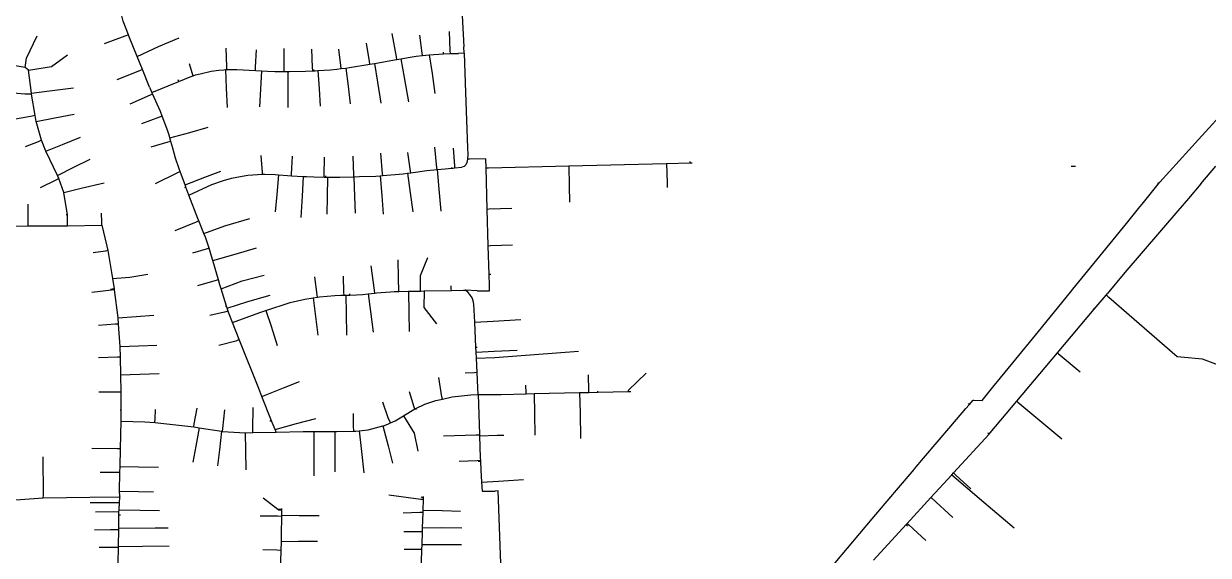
# Model space of a CAD drawing. Header units: inches. Extents: x 1024943 to 1043005, y 1856303 to 1868730.
# Drawn here: x 1035891 to 1039302, y 1865048 to 1866579 of the extents above; entities that cross this region are included whole.
import ezdxf

# ---------------------------------------------------------------- set-up
doc = ezdxf.new("R2010")
doc.units = ezdxf.units.IN
doc.header["$MEASUREMENT"] = 0
doc.layers.add('Water_Network', color=130, linetype='Continuous')

msp = doc.modelspace()

# ---------------------------------------------------------------- linework, layer by layer
at = {"layer": 'Water_Network', "elevation": 0}
for points in [[(1036253.2, 1866397), (1036232.8, 1866447.4), (1036217.8, 1866484.4), (1036194.6, 1866541.6), (1036192.5, 1866547.2), (1036177.7, 1866586.4), (1036173.5, 1866602.3), (1036173, 1866603.9), (1036168.7, 1866628.5), (1036165.1, 1866648.4), (1036164.3, 1866654.8), (1036162.3, 1866669.7), (1036160.1, 1866695.4), (1036165.7, 1866742.5), (1036167.3, 1866769.4), (1036169.4, 1866796.8)], [(1037142, 1866818.5), (1037148.8, 1866693.4), (1037158.6, 1866512.7)], [(1037119.4, 1866501), (1037116.7, 1866556.4)], [(1035899.6, 1866480.2), (1035929.7, 1866544.4)], [(1036182.7, 1866543.6), (1036122.7, 1866521)], [(1036192.5, 1866547.2), (1036182.7, 1866543.6)], [(1036279.4, 1866513.4), (1036338.9, 1866538.3)], [(1036886.5, 1866470.2), (1036877.9, 1866523.5)], [(1036964.1, 1866484.2), (1036952.3, 1866551.2)], [(1037038.2, 1866494), (1037031.9, 1866546)], [(1035971.3, 1866456), (1036017.1, 1866489.8)], [(1036217.8, 1866484.4), (1036279.4, 1866513.4)], [(1036475.9, 1866456.4), (1036473.9, 1866508.9)], [(1036558.6, 1866454.6), (1036561.3, 1866504.5)], [(1036640.9, 1866451.7), (1036640.9, 1866507.9)], [(1036722.9, 1866453.1), (1036720.5, 1866506.2)], [(1036726.8, 1866443.5), (1036730.4, 1866443.7), (1036738.3, 1866444.2), (1036756, 1866445.3), (1036774.6, 1866446.8), (1036792.8, 1866448.6), (1036805.1, 1866450.1), (1036818.9, 1866451.7), (1036829.6, 1866453), (1036887.8, 1866462.4), (1036901.1, 1866464.5), (1036906.7, 1866465.4), (1036958.3, 1866475.1), (1036965.5, 1866476.4), (1036977.1, 1866478.4), (1037003.6, 1866483.1), (1037021.5, 1866485.4), (1037039, 1866487.5), (1037058.1, 1866489.5), (1037100, 1866492.7)], [(1036804, 1866459.1), (1036798.4, 1866506.2)], [(1037039, 1866487.5), (1037038.2, 1866494)], [(1037058.1, 1866489.5), (1037067.2, 1866435.6)], [(1037099.9, 1866495.1), (1037099.9, 1866497.4)], [(1037100, 1866492.7), (1037099.9, 1866495.1)], [(1037100, 1866492.7), (1037119.8, 1866493.2), (1037142.7, 1866493.7)], [(1037119.8, 1866493.2), (1037119.4, 1866501)], [(1037159.5, 1866494.4), (1037142.7, 1866493.7)], [(1037159.5, 1866494.4), (1037158.6, 1866512.7)], [(1037159.5, 1866494.4), (1037163.4, 1866381.2), (1037168.9, 1866222.1), (1037169.6, 1866203.1), (1037169.1, 1866190.4), (1037168.8, 1866189)], [(1036016.9, 1866028.9), (1036006.8, 1866093.7), (1035992.6, 1866133.2), (1035988.1, 1866142.5), (1035955.2, 1866212.4), (1035942.6, 1866243.5), (1035927.2, 1866298), (1035924.1, 1866314.8), (1035913.7, 1866376.5), (1035913.4, 1866379.1), (1035905.3, 1866445.7), (1035895.4, 1866453.5), (1035843.4, 1866461.4)], [(1035895.4, 1866453.5), (1035899.6, 1866480.2)], [(1035905.3, 1866445.7), (1035971.3, 1866456)], [(1036376.7, 1866438.2), (1036368.3, 1866463.9)], [(1036476.3, 1866447.2), (1036475.9, 1866456.4)], [(1036558.1, 1866444.4), (1036558.6, 1866454.6)], [(1036640.9, 1866441.6), (1036640.9, 1866451.7)], [(1036723.3, 1866443.4), (1036722.9, 1866453.1)], [(1036805.1, 1866450.1), (1036804, 1866459.1)], [(1036818.9, 1866451.7), (1036825.2, 1866399)], [(1036887.8, 1866462.4), (1036886.5, 1866470.2)], [(1036901.1, 1866464.5), (1036909.7, 1866411.1)], [(1036965.5, 1866476.4), (1036964.1, 1866484.2)], [(1036977.1, 1866478.4), (1036986.6, 1866424.6)], [(1036224.9, 1866444), (1036159.8, 1866417.8)], [(1036232.8, 1866447.4), (1036224.9, 1866444)], [(1036336.6, 1866415.1), (1036335.5, 1866417.5)], [(1036337.6, 1866412.7), (1036370, 1866426.4), (1036379.5, 1866429.5), (1036386.2, 1866431.7), (1036399, 1866435.2), (1036430.9, 1866442.6), (1036452.6, 1866445.6), (1036467.8, 1866446.8), (1036472.3, 1866447), (1036476.3, 1866447.2), (1036484.9, 1866447.5), (1036504.8, 1866447.2), (1036558.1, 1866444.4), (1036575.6, 1866443.4), (1036593, 1866442.5), (1036614, 1866441.7), (1036637.2, 1866441.6), (1036640.9, 1866441.6), (1036651.3, 1866441.6), (1036656, 1866441.6), (1036702.7, 1866442.5), (1036723.3, 1866443.4), (1036726.8, 1866443.5)], [(1036379.5, 1866429.5), (1036376.7, 1866438.2)], [(1036472.3, 1866447), (1036474.4, 1866393.6)], [(1036575.6, 1866443.4), (1036572.7, 1866390.8)], [(1036651.3, 1866441.6), (1036651.3, 1866388.9)], [(1036726.7, 1866445.6), (1036726.7, 1866447.6)], [(1036726.8, 1866443.5), (1036726.7, 1866445.6)], [(1036738.3, 1866444.2), (1036741.6, 1866391.8)], [(1036986.6, 1866424.6), (1036999.1, 1866353.9)], [(1037067.2, 1866435.6), (1037075.2, 1866378.2)], [(1035913.4, 1866379.1), (1035965.1, 1866385.8)], [(1035965.1, 1866385.8), (1036034.4, 1866394.7)], [(1036253.2, 1866397), (1036260.5, 1866381.4)], [(1036260.5, 1866381.4), (1036333, 1866410.8)], [(1036333, 1866410.8), (1036337.6, 1866412.7)], [(1036337.6, 1866412.7), (1036336.6, 1866415.1)], [(1036474.4, 1866393.6), (1036476.6, 1866338.4)], [(1036572.7, 1866390.8), (1036570, 1866340.1)], [(1036651.3, 1866388.9), (1036651.3, 1866338.4)], [(1036741.6, 1866391.8), (1036744.7, 1866341.8)], [(1036825.2, 1866399), (1036831.2, 1866348.8)], [(1036909.7, 1866411.1), (1036919.5, 1866350.5)], [(1035894.4, 1866376.8), (1035840.1, 1866380.9)], [(1035913.7, 1866376.5), (1035894.4, 1866376.8)], [(1036255, 1866373.8), (1036197.1, 1866348)], [(1036262.4, 1866377.1), (1036255, 1866373.8)], [(1036358.2, 1866108.5), (1036355.8, 1866115.6), (1036354.3, 1866119.9), (1036341.2, 1866153.8), (1036338.4, 1866161.4), (1036328.6, 1866192.1), (1036320.7, 1866221.1), (1036315.1, 1866240.3), (1036312, 1866250.7), (1036310.7, 1866255.2), (1036305.8, 1866270), (1036305, 1866272.6), (1036289.8, 1866313.2), (1036284.9, 1866326.4), (1036262.4, 1866377.1), (1036260.5, 1866381.4)], [(1035924.1, 1866314.8), (1035910.7, 1866312.3)], [(1035980.7, 1866308.1), (1036036.1, 1866318.6)], [(1039162.3, 1866122.8), (1039272.9, 1866246.2), (1039313.4, 1866290.1), (1039331.2, 1866309), (1039337.1, 1866315)], [(1035910.7, 1866312.3), (1035857.1, 1866302.1)], [(1035927.2, 1866298), (1035980.7, 1866308.1)], [(1036282.1, 1866310.3), (1036229.9, 1866290.9)], [(1036289.8, 1866313.2), (1036282.1, 1866310.3)], [(1036369.7, 1866266.4), (1036422.3, 1866281.1)], [(1036002.8, 1866231.6), (1036055.2, 1866252.8)], [(1036312, 1866250.7), (1036369.7, 1866266.4)], [(1035932.7, 1866239.5), (1035895.1, 1866224.3)], [(1035942.6, 1866243.5), (1035932.7, 1866239.5)], [(1035955.2, 1866212.4), (1036002.8, 1866231.6)], [(1036306.3, 1866237.7), (1036257.6, 1866223.4)], [(1036315.1, 1866240.3), (1036306.3, 1866237.7)], [(1037080.8, 1866164.1), (1037075.2, 1866224.2)], [(1037132.4, 1866169.8), (1037128.8, 1866220.7)], [(1036035.7, 1866165.8), (1036082.9, 1866188.8)], [(1036578.4, 1866150.9), (1036575.2, 1866200)], [(1036662.4, 1866146), (1036665.1, 1866198.2)], [(1036755.9, 1866142.5), (1036756.8, 1866194.8)], [(1036841.2, 1866143.3), (1036839.9, 1866198.2)], [(1036924.4, 1866146.9), (1036919.5, 1866206.9)], [(1037004.8, 1866154.4), (1036997.3, 1866208.6)], [(1037168.8, 1866189), (1037167.3, 1866179.9), (1037164, 1866172.8), (1037158.8, 1866167.9), (1037152.8, 1866165.8)], [(1037174.7, 1866189.1), (1037168.8, 1866189)], [(1037222.2, 1866164.5), (1037221.3, 1866190.4), (1037174.7, 1866189.1)], [(1037222.2, 1866164.5), (1037222.3, 1866164.5), (1037229, 1866164.7), (1037460.2, 1866170.3), (1037742.2, 1866177.2), (1037810.2, 1866178.9)], [(1037810.2, 1866180.8), (1037810.1, 1866182.7)], [(1037810.2, 1866178.9), (1037810.2, 1866180.8)], [(1037810.2, 1866178.9), (1037815.9, 1866179)], [(1035988.1, 1866142.5), (1036035.7, 1866165.8)], [(1036334.3, 1866150.2), (1036269.7, 1866117.9)], [(1036341.2, 1866153.8), (1036334.3, 1866150.2)], [(1036412.8, 1866137.1), (1036458.3, 1866154.2)], [(1036432.5, 1866116.5), (1036466.4, 1866127.7), (1036489.3, 1866134.1), (1036519.8, 1866139.8), (1036536, 1866142.8), (1036578.8, 1866145.6), (1036585.2, 1866146.1), (1036614.7, 1866145.1), (1036624.9, 1866144.2), (1036650.2, 1866141.9), (1036662.1, 1866141.2), (1036695.7, 1866139.4), (1036705.8, 1866138.9), (1036726.3, 1866138.3), (1036755.8, 1866137.7), (1036761, 1866137.7)], [(1036578.8, 1866145.6), (1036578.4, 1866150.9)], [(1036624.9, 1866144.2), (1036619.6, 1866087.4)], [(1036662.1, 1866141.2), (1036662.4, 1866146)], [(1036761, 1866137.7), (1036765.7, 1866137.6), (1036767.7, 1866137.5), (1036801, 1866137.7), (1036842, 1866138.6), (1036858.3, 1866139), (1036905.1, 1866140.7), (1036917.3, 1866141.7), (1036924.7, 1866142.4), (1036983.5, 1866147.2), (1036995.8, 1866148.9), (1037005.4, 1866150.2), (1037052, 1866156.6), (1037081.2, 1866159.4), (1037104.6, 1866161.6), (1037123.7, 1866163.6)], [(1036924.7, 1866142.4), (1036924.4, 1866146.9)], [(1036995.8, 1866148.9), (1037003.6, 1866092.1)], [(1037005.4, 1866150.2), (1037004.8, 1866154.4)], [(1037081.2, 1866159.4), (1037080.8, 1866164.1)], [(1037081.2, 1866159.4), (1037086.6, 1866102.4)], [(1037123.7, 1866163.6), (1037123.6, 1866164.5), (1037123.6, 1866165.3)], [(1037123.7, 1866163.6), (1037126.4, 1866163.2), (1037132.6, 1866163.9), (1037152.8, 1866165.8)], [(1037132.6, 1866163.9), (1037132.4, 1866169.8)], [(1037231.1, 1865857.5), (1037228.7, 1865940.1), (1037225.7, 1866045.6), (1037222.2, 1866164.5)], [(1037460.2, 1866170.3), (1037461.6, 1866112.5)], [(1037742.2, 1866177.2), (1037743.6, 1866120.9)], [(1038907, 1866169), (1038910.4, 1866169.1)], [(1038910.4, 1866169.1), (1038918.8, 1866169.3)], [(1039279.8, 1866118.3), (1039323, 1866169.4)], [(1035983.9, 1866128.9), (1035938.4, 1866106.6)], [(1035992.6, 1866133.2), (1035983.9, 1866128.9)], [(1036056.7, 1866105.6), (1036122.7, 1866121.3)], [(1036355.8, 1866115.6), (1036412.8, 1866137.1)], [(1036366.2, 1866085.4), (1036432.5, 1866116.5)], [(1036695.7, 1866139.4), (1036692.6, 1866082.7)], [(1036755.8, 1866137.7), (1036755.9, 1866142.5)], [(1036761, 1866137.7), (1036761.1, 1866139.6)], [(1036761.1, 1866139.6), (1036761.1, 1866141.5)], [(1036765.7, 1866137.6), (1036764.7, 1866081)], [(1036842, 1866138.6), (1036841.2, 1866143.3)], [(1036842, 1866138.6), (1036844, 1866082)], [(1036917.3, 1866141.7), (1036922, 1866084.8)], [(1037461.6, 1866112.5), (1037462.8, 1866065)], [(1037743.6, 1866120.9), (1037743.9, 1866107.3)], [(1039104.9, 1866052.3), (1039110.9, 1866059.7), (1039157.5, 1866116.9)], [(1039157.5, 1866116.9), (1039162.3, 1866122.8)], [(1039157.5, 1866116.9), (1039157.5, 1866120.6)], [(1039279.8, 1866118.3), (1039244.2, 1866076.3), (1039213.8, 1866040.6)], [(1036006.8, 1866093.7), (1036056.7, 1866105.6)], [(1036356.1, 1866107.8), (1036354, 1866107)], [(1036358.2, 1866108.5), (1036356.1, 1866107.8)], [(1036366.2, 1866085.4), (1036358.2, 1866108.5)], [(1036392.5, 1866018.2), (1036366.2, 1866085.4)], [(1036619.6, 1866087.4), (1036615, 1866037.3)], [(1036692.6, 1866082.7), (1036689.4, 1866021.7)], [(1036764.7, 1866081), (1036763.8, 1866030.4)], [(1036844, 1866082), (1036845.1, 1866034)], [(1036922, 1866084.8), (1036926.4, 1866030.4)], [(1037003.6, 1866092.1), (1037011.2, 1866037.3)], [(1037086.6, 1866102.4), (1037092.5, 1866039)], [(1035904.1, 1866008.9), (1035904.3, 1866059.5)], [(1037225.7, 1866045.6), (1037231.7, 1866045.8)], [(1037231.7, 1866045.8), (1037296.7, 1866047.7)], [(1038904.6, 1865806.3), (1038911.9, 1865815.2), (1038989.1, 1865910.1), (1039065.6, 1866004), (1039104.9, 1866052.3)], [(1035904.3, 1865997), (1035904.1, 1866008.9)], [(1036015.2, 1866028.7), (1036013.6, 1866028.5)], [(1036016.9, 1866028.9), (1036015.2, 1866028.7)], [(1036017.5, 1866024.2), (1036016.9, 1866028.9)], [(1036017.7, 1865997.3), (1036017.5, 1866024.2)], [(1036115.9, 1866008.1), (1036115.1, 1866033.6)], [(1036116.1, 1865998.9), (1036115.9, 1866008.1)], [(1036387.4, 1866008), (1036326.8, 1865982.9)], [(1036395.4, 1866011.3), (1036387.4, 1866008)], [(1036475.3, 1865765.7), (1036459.7, 1865815.4), (1036456, 1865827.3), (1036451.9, 1865841.7), (1036435.9, 1865897.6), (1036435.2, 1865899.9), (1036424.7, 1865932.6), (1036414.4, 1865964.5), (1036409.6, 1865975.1), (1036395.4, 1866011.3), (1036392.5, 1866018.2)], [(1036470.6, 1865997.2), (1036542.3, 1866018.3)], [(1039213.8, 1866040.6), (1039061, 1865862.7), (1039010.8, 1865801.7)], [(1035612.1, 1865993.8), (1035732.5, 1865996.7), (1035829.4, 1865996.7), (1035904.3, 1865997), (1036017.7, 1865997.3)], [(1036017.7, 1865997.3), (1036116.1, 1865998.9), (1036131, 1865938.4)], [(1036409.6, 1865975.1), (1036470.6, 1865997.2)], [(1037228.7, 1865940.1), (1037235.4, 1865940.3)], [(1037235.4, 1865940.3), (1037298.4, 1865942.1)], [(1036126.4, 1865924.7), (1036090.8, 1865919.5)], [(1036133.3, 1865925.9), (1036126.4, 1865924.7)], [(1036131, 1865938.4), (1036133.3, 1865925.9), (1036147.1, 1865845.5), (1036151.7, 1865815.9)], [(1036416.2, 1865929.8), (1036377, 1865918.9)], [(1036424.7, 1865932.6), (1036416.2, 1865929.8)], [(1036435.9, 1865897.6), (1036500.4, 1865916)], [(1036500.4, 1865916), (1036561.4, 1865933.5)], [(1037033.8, 1865854.3), (1037054.4, 1865905.8)], [(1036901, 1865812.3), (1036891.8, 1865881.6)], [(1036970.6, 1865847.3), (1036969.7, 1865898.9)], [(1036147.1, 1865845.5), (1036196.3, 1865849.9)], [(1036196.3, 1865849.9), (1036248.3, 1865857.6)], [(1036441.2, 1865838.6), (1036391.8, 1865824.5)], [(1036451.9, 1865841.7), (1036441.2, 1865838.6)], [(1036459.7, 1865815.4), (1036520.6, 1865838.7)], [(1036520.6, 1865838.7), (1036583.9, 1865855.6)], [(1036735.9, 1865799), (1036729.2, 1865850.4)], [(1036813.3, 1865805.4), (1036812.2, 1865852.2)], [(1036971.4, 1865808.3), (1036970.6, 1865847.3)], [(1037033.5, 1865809.4), (1037033.8, 1865854.3)], [(1037196.3, 1865810), (1037232.5, 1865810.3), (1037232, 1865826.3), (1037231.1, 1865857.5)], [(1037231.1, 1865857.5), (1037233.6, 1865857.6)], [(1037233.6, 1865857.6), (1037236, 1865857.7)], [(1036143.9, 1865812.3), (1036087.3, 1865805.5)], [(1036146.3, 1865815), (1036140.9, 1865814.2)], [(1036152, 1865813.3), (1036143.9, 1865812.3)], [(1036151.7, 1865815.9), (1036146.3, 1865815)], [(1036151.7, 1865815.9), (1036152, 1865813.3), (1036161.8, 1865732), (1036163.1, 1865714.5), (1036167.6, 1865649.7), (1036168.6, 1865619.2), (1036170.3, 1865568.4), (1036170.8, 1865518.4), (1036170.8, 1865466.3)], [(1036813.4, 1865797.6), (1036813.3, 1865805.4)], [(1036829.9, 1865797.9), (1036849.2, 1865798.4), (1036867, 1865799.2), (1036882.5, 1865801.2), (1036902.1, 1865803.8), (1036906.6, 1865804.4), (1036946.9, 1865806.8), (1036957.7, 1865808), (1036971.4, 1865808.3), (1036998.7, 1865808.8), (1037033.5, 1865809.4), (1037043.9, 1865809.6), (1037122.4, 1865811.1), (1037157, 1865811.7)], [(1036902.1, 1865803.8), (1036901, 1865812.3)], [(1036998.7, 1865808.8), (1036999.8, 1865746.3)], [(1037043.9, 1865809.6), (1037043.5, 1865762.4)], [(1037122, 1865815.7), (1037121.9, 1865824.5)], [(1037122.4, 1865811.1), (1037122, 1865815.7)], [(1037157, 1865811.7), (1037163.4, 1865811.8)], [(1037193, 1865648), (1037189.6, 1865720.1), (1037187.1, 1865771.3), (1037185.1, 1865781.2), (1037182.1, 1865789.8), (1037175.8, 1865799.8), (1037170.8, 1865805), (1037163.4, 1865811.8)], [(1037196.3, 1865810), (1037163.4, 1865811.8)], [(1038627, 1865495.6), (1038650.4, 1865494.1), (1038681.6, 1865532.3), (1038738.9, 1865602.7), (1038812.7, 1865693.4), (1038904.6, 1865806.3)], [(1036477, 1865760.2), (1036536.9, 1865779.6)], [(1036536.9, 1865779.6), (1036601, 1865797.4)], [(1036570.8, 1865747.6), (1036588.5, 1865753.4), (1036658.4, 1865776.4), (1036700.2, 1865785.8), (1036724.2, 1865790), (1036736.8, 1865791.6), (1036742.6, 1865792.4), (1036786.9, 1865796.6), (1036804.1, 1865797.4), (1036813.4, 1865797.6), (1036818.3, 1865797.7), (1036829.9, 1865797.9)], [(1036724.2, 1865790), (1036738.2, 1865682.5)], [(1036736.8, 1865791.6), (1036735.9, 1865799)], [(1036818.3, 1865797.7), (1036819.5, 1865745.4)], [(1036829.8, 1865799.7), (1036829.8, 1865801.6)], [(1036829.9, 1865797.9), (1036829.8, 1865799.7)], [(1036882.5, 1865801.2), (1036889.2, 1865750.4)], [(1038973.4, 1865757.2), (1039007.7, 1865798)], [(1038973.4, 1865757.2), (1039007.7, 1865798)], [(1039007.7, 1865798), (1039010.8, 1865801.7)], [(1039007.7, 1865798), (1039010.8, 1865801.7)], [(1039010.5, 1865795.7), (1039007.7, 1865798)], [(1039010.5, 1865795.7), (1039007.7, 1865798)], [(1039015.6, 1865791.2), (1039010.5, 1865795.7)], [(1039222.6, 1865618.8), (1039212.3, 1865619.7), (1039015.6, 1865791.2)], [(1036161.8, 1865732), (1036214.6, 1865735.9)], [(1036214.6, 1865735.9), (1036265.5, 1865739.7)], [(1036469.3, 1865748.2), (1036427.1, 1865738.9)], [(1036479.7, 1865751.4), (1036469.3, 1865748.2)], [(1036473.8, 1865765.2), (1036472.3, 1865764.7)], [(1036475.3, 1865765.7), (1036473.8, 1865765.2)], [(1036492.4, 1865718.7), (1036481.6, 1865745.5), (1036479.7, 1865751.4), (1036477, 1865760.2), (1036475.3, 1865765.7)], [(1036492.4, 1865718.7), (1036570.8, 1865747.6)], [(1036588.5, 1865753.4), (1036603.6, 1865708.3)], [(1036819.5, 1865745.4), (1036820.9, 1865682.6)], [(1036889.2, 1865750.4), (1036897, 1865691.3)], [(1036999.8, 1865746.3), (1037000.8, 1865693)], [(1037043.5, 1865762.4), (1037080.1, 1865715.5)], [(1038673.4, 1865401), (1038750.3, 1865492.3), (1038867.3, 1865631.2), (1038973.4, 1865757.2)], [(1038673.4, 1865401), (1038750.3, 1865492.3), (1038867.3, 1865631.2), (1038973.4, 1865757.2)], [(1038972.2, 1865758.3), (1038970.9, 1865759.3)], [(1038973.4, 1865757.2), (1038972.2, 1865758.3)], [(1036154.1, 1865713.9), (1036106.3, 1865710.3)], [(1036163.1, 1865714.5), (1036154.1, 1865713.9)], [(1036604.9, 1865436.2), (1036577.2, 1865505.9), (1036568.1, 1865528.6), (1036512, 1865669.6), (1036492.4, 1865718.7)], [(1036603.6, 1865708.3), (1036620.6, 1865653.1)], [(1037189.6, 1865720.1), (1037242.8, 1865723.1)], [(1037242.8, 1865723.1), (1037322.6, 1865727.6)], [(1036512, 1865669.6), (1036502, 1865665.6)], [(1036167.6, 1865649.7), (1036221.8, 1865651.5)], [(1036221.8, 1865651.5), (1036274.2, 1865653.2)], [(1036502, 1865665.6), (1036453, 1865652.6)], [(1037193, 1865648), (1037194.7, 1865648.1)], [(1037198.6, 1865530.9), (1037196.5, 1865574.6), (1037194.5, 1865616.1), (1037193.7, 1865633.7), (1037193, 1865648)], [(1037193.7, 1865633.7), (1037245.9, 1865636.2)], [(1037194.7, 1865648.1), (1037196.5, 1865648.1)], [(1037245.9, 1865636.2), (1037312.2, 1865639.4)], [(1037247.1, 1865618.5), (1037488.7, 1865635.9)], [(1036161.4, 1865618.9), (1036106.1, 1865617.1)], [(1036168.6, 1865619.2), (1036161.4, 1865618.9)], [(1037194.5, 1865616.1), (1037247.1, 1865618.5)], [(1038867.3, 1865631.2), (1038869.1, 1865629.7)], [(1038869.1, 1865629.7), (1038932.2, 1865576.5)], [(1039544.7, 1865623.2), (1039518.3, 1865618.8), (1039504, 1865616.5), (1039492.2, 1865604.7), (1039460.5, 1865599.4), (1039364.3, 1865583.2), (1039284.9, 1865613.2), (1039222.6, 1865618.8)], [(1036170.3, 1865568.4), (1036226, 1865570.3)], [(1036226, 1865570.3), (1036280.9, 1865572.1)], [(1037188.9, 1865574.2), (1037162.4, 1865573)], [(1037196.5, 1865574.6), (1037188.9, 1865574.2)], [(1037518.1, 1865520.8), (1037517, 1865567.8)], [(1037632.4, 1865524.2), (1037683.1, 1865573)], [(1036577.2, 1865505.9), (1036638.8, 1865530.4)], [(1036638.8, 1865530.4), (1036684.8, 1865548.8)], [(1037095.3, 1865504.4), (1037086.2, 1865560.9)], [(1037199.4, 1865511.1), (1037198.6, 1865530.9)], [(1037337.6, 1865516.7), (1037337.1, 1865538.4)], [(1036165, 1865518.4), (1036107.9, 1865518.5)], [(1036170.8, 1865518.4), (1036165, 1865518.4)], [(1037015.5, 1865475), (1037001.5, 1865519.3)], [(1037020, 1865471.5), (1037046.1, 1865483.4), (1037077.9, 1865494), (1037096.7, 1865498.4), (1037124.8, 1865505.1), (1037178.5, 1865510.8)], [(1037096.7, 1865498.4), (1037095.3, 1865504.4)], [(1037178.5, 1865510.8), (1037199.4, 1865511.1)], [(1037199.4, 1865511.1), (1037266.1, 1865512)], [(1037199.4, 1865511.1), (1037203.4, 1865397), (1037203.5, 1865394.7), (1037203.6, 1865392.5), (1037205.6, 1865329.6), (1037206, 1865321.4), (1037206.1, 1865318.5)], [(1037266.1, 1865512), (1037337.7, 1865513.6), (1037360.4, 1865514.1), (1037491.6, 1865517), (1037518.2, 1865517.6), (1037544.1, 1865518.2)], [(1037337.7, 1865513.6), (1037337.6, 1865516.7)], [(1037360.4, 1865514.1), (1037361.7, 1865456.2)], [(1037491.6, 1865517), (1037492.9, 1865459.1)], [(1037518.2, 1865517.6), (1037518.1, 1865520.8)], [(1037544.1, 1865519.7), (1037544, 1865521.3)], [(1037544.1, 1865518.2), (1037632.5, 1865520.1), (1037639.1, 1865520.3)], [(1037544.1, 1865518.2), (1037544.1, 1865519.7)], [(1037632.5, 1865520.1), (1037632.4, 1865524.2)], [(1036170.8, 1865466.3), (1036169.9, 1865466.3), (1036169.1, 1865466.3)], [(1036170.8, 1865466.3), (1036170.7, 1865454.2)], [(1036269.3, 1865441.4), (1036270.5, 1865468.3)], [(1036382.2, 1865426.7), (1036390.7, 1865472.6)], [(1036464.2, 1865413.7), (1036470.3, 1865467.4)], [(1036550.6, 1865410.5), (1036551.6, 1865474.6)], [(1036696, 1865405.4), (1036726.5, 1865405.4), (1036743.6, 1865405.3), (1036787, 1865405.3), (1036792.9, 1865405.3), (1036841.4, 1865406.1), (1036847.2, 1865406.1), (1036857.2, 1865407.2), (1036882.7, 1865409.9), (1036925.1, 1865420.9), (1036926.6, 1865421.3), (1036939.6, 1865426.4), (1036947.6, 1865430.2), (1036960.3, 1865436.2), (1036984.6, 1865450.6), (1037017.7, 1865470.3), (1037018.8, 1865471), (1037020, 1865471.5)], [(1036940.7, 1865444.7), (1036925.3, 1865489.9)], [(1037017.7, 1865470.3), (1037015.5, 1865475)], [(1037020, 1865471.5), (1037020.6, 1865470)], [(1037020.6, 1865470), (1037021.3, 1865468.4)], [(1038387.2, 1865216.8), (1038403.9, 1865236.4), (1038454.6, 1865296), (1038455.6, 1865297.2), (1038481.2, 1865328.2), (1038560, 1865420.6), (1038603.5, 1865470.9), (1038613.3, 1865482.2)], [(1038610.5, 1865485.4), (1038613.3, 1865482.2)], [(1038613.3, 1865482.2), (1038625, 1865495.7)], [(1038625, 1865495.7), (1038627, 1865495.6)], [(1038750.3, 1865492.3), (1038753.4, 1865489.7)], [(1038753.4, 1865489.7), (1038879.5, 1865383.6)], [(1036170.4, 1865434.8), (1036168.8, 1865354.8), (1036167.8, 1865304.4), (1036167.5, 1865286.9), (1036166.5, 1865233.2), (1036167.5, 1865219), (1036167.9, 1865215.5)], [(1036170.7, 1865454.2), (1036170.4, 1865434.8)], [(1036170.4, 1865434.8), (1036239.9, 1865432.4)], [(1036239.9, 1865432.4), (1036268.9, 1865431.2), (1036380.8, 1865418.7), (1036396.8, 1865415.7), (1036460.8, 1865405.7), (1036463.3, 1865405.4), (1036528.9, 1865401.3), (1036550.6, 1865401.7), (1036618.2, 1865403)], [(1036268.9, 1865431.2), (1036269.3, 1865441.4)], [(1036602.4, 1865435.2), (1036599.9, 1865434.3)], [(1036604.9, 1865436.2), (1036602.4, 1865435.2)], [(1036606.9, 1865431.3), (1036604.9, 1865436.2)], [(1036618.2, 1865403), (1036615.1, 1865410.7), (1036606.9, 1865431.3)], [(1036615.1, 1865410.7), (1036676.7, 1865428.4)], [(1036676.7, 1865428.4), (1036732.4, 1865442)], [(1036841.1, 1865421.6), (1036840.6, 1865457.1)], [(1036947.6, 1865430.2), (1036940.7, 1865444.7)], [(1036984.6, 1865450.6), (1037014.9, 1865399.8)], [(1037361.7, 1865456.2), (1037363.1, 1865394.8)], [(1037492.9, 1865459.1), (1037494.5, 1865384.4)], [(1036380.8, 1865418.7), (1036382.2, 1865426.7)], [(1036396.8, 1865415.7), (1036387, 1865362.4)], [(1036460.8, 1865405.7), (1036454.8, 1865352.7)], [(1036463.3, 1865405.4), (1036464.2, 1865413.7)], [(1036528.9, 1865401.3), (1036529.9, 1865348.9)], [(1036550.6, 1865401.7), (1036550.6, 1865410.5)], [(1036618.2, 1865403), (1036696, 1865405.4)], [(1036726.5, 1865405.4), (1036726.4, 1865346.1)], [(1036787, 1865405.3), (1036787, 1865346.5)], [(1036841.4, 1865406.1), (1036841.1, 1865421.6)], [(1036857.2, 1865407.2), (1036863.5, 1865347.3)], [(1036925.1, 1865420.9), (1036940, 1865363.6)], [(1037014.9, 1865399.8), (1037025.7, 1865348.1)], [(1037193.8, 1865394.4), (1037100.1, 1865391.3)], [(1037203.5, 1865394.7), (1037193.8, 1865394.4)], [(1037203.6, 1865392.5), (1037254, 1865394.2)], [(1037254, 1865394.2), (1037273.1, 1865394.8)], [(1038562.8, 1865280.2), (1038568, 1865286), (1038670.2, 1865397.5)], [(1038562.8, 1865280.2), (1038568, 1865286), (1038670.2, 1865397.5)], [(1038668.7, 1865398.9), (1038667.2, 1865400.2)], [(1038670.2, 1865397.5), (1038668.7, 1865398.9)], [(1038670.2, 1865397.5), (1038673.4, 1865401)], [(1038670.2, 1865397.5), (1038673.4, 1865401)], [(1036387, 1865362.4), (1036378.6, 1865316.9)], [(1036940, 1865363.6), (1036953, 1865313.5)], [(1035948, 1865223), (1035947, 1865331.6)], [(1036161.4, 1865354.8), (1036087.1, 1865356.1)], [(1036168.8, 1865354.8), (1036161.4, 1865354.8)], [(1036454.8, 1865352.7), (1036449.5, 1865306.5)], [(1036529.9, 1865348.9), (1036530.9, 1865294.4)], [(1036726.4, 1865346.1), (1036726.4, 1865277.1)], [(1036787, 1865346.5), (1036786.9, 1865289.2)], [(1036863.5, 1865347.3), (1036870, 1865285.8)], [(1036167.8, 1865304.4), (1036222.1, 1865303.3)], [(1036222.1, 1865303.3), (1036279.1, 1865302.2)], [(1037196.3, 1865321), (1037145.1, 1865318.7)], [(1037206, 1865321.4), (1037196.3, 1865321)], [(1037202.7, 1865318.4), (1037199.2, 1865318.2)], [(1037206.1, 1865318.5), (1037202.7, 1865318.4)], [(1037206.1, 1865318.5), (1037207.2, 1865294.6), (1037209.3, 1865259.5), (1037210.9, 1865233.1), (1037248.5, 1865233.6)], [(1036158.2, 1865286.5), (1036111.7, 1865286.5)], [(1036167.5, 1865286.9), (1036158.2, 1865286.5)], [(1037209.3, 1865259.5), (1037258.5, 1865262.4)], [(1037258.5, 1865262.4), (1037330.2, 1865266.7)], [(1038431.4, 1865136.8), (1038434.7, 1865140.4), (1038503, 1865214.9), (1038562.8, 1865280.2)], [(1038431.4, 1865136.8), (1038434.7, 1865140.4), (1038503, 1865214.9), (1038562.8, 1865280.2)], [(1038562.8, 1865280.2), (1038655.7, 1865201.8)], [(1038568, 1865286), (1038575.1, 1865279.1)], [(1038575.1, 1865279.1), (1038618.2, 1865240)], [(1036166.5, 1865233.2), (1036221.4, 1865232.1)], [(1036221.4, 1865232.1), (1036265.3, 1865231.3)], [(1037267.1, 1864947.1), (1037266.8, 1864956.2), (1037267.1, 1864972.3), (1037257.2, 1865233.8), (1037248.5, 1865233.6)], [(1036166.1, 1865215.5), (1036081.2, 1865214.6), (1035947.2, 1865213.1), (1035868.3, 1865207.3), (1035851.7, 1865206.4)], [(1035947.2, 1865213.1), (1035948, 1865223)], [(1036158.5, 1865199.7), (1036082.9, 1865199.2)], [(1036166.9, 1865199.5), (1036158.5, 1865199.7)], [(1036165.4, 1865165.1), (1036165.5, 1865172.9), (1036165.6, 1865179.3), (1036166.9, 1865199.5), (1036167.9, 1865215.5)], [(1036167.9, 1865215.5), (1036166.1, 1865215.5)], [(1036622.4, 1865180.8), (1036581, 1865213.1)], [(1037034.6, 1865209.3), (1036942.6, 1865221.8)], [(1037033.8, 1864907.1), (1037033.8, 1864933.9), (1037033.9, 1864946.3), (1037034.1, 1864951.9), (1037035.2, 1864977), (1037035.4, 1864983.9), (1037036.3, 1865016), (1037036.7, 1865029.5), (1037037.8, 1865065.1), (1037038.2, 1865079.7), (1037039.3, 1865116.2), (1037039.6, 1865128.1), (1037040.9, 1865171.4), (1037041.1, 1865178.5), (1037042, 1865209.5), (1037042.2, 1865215.3)], [(1037042, 1865209.5), (1037034.6, 1865209.3)], [(1037038.7, 1865215.4), (1037035.1, 1865215.5)], [(1037042.2, 1865215.3), (1037038.7, 1865215.4)], [(1037042.2, 1865215.3), (1037042.3, 1865218.1)], [(1038212, 1865009.3), (1038226.9, 1865026.8), (1038334.1, 1865153.9), (1038387.2, 1865216.8)], [(1038503, 1865214.9), (1038505.4, 1865212.7)], [(1038505.4, 1865212.7), (1038566.3, 1865156.9)], [(1038655.7, 1865201.8), (1038742.8, 1865128)], [(1036150.7, 1865173.9), (1036098.3, 1865172.3)], [(1036165.5, 1865172.9), (1036150.7, 1865173.9)], [(1036161.4, 1864874.6), (1036162, 1864915.3), (1036162.1, 1864926.4), (1036162.6, 1864964.3), (1036162.8, 1864976.5), (1036163.4, 1865017.8), (1036163.5, 1865027.1), (1036164.1, 1865070.8), (1036164.2, 1865074.3), (1036164.2, 1865077), (1036164.8, 1865121.8), (1036164.9, 1865126.7), (1036165.4, 1865165.1)], [(1036165.4, 1865165.1), (1036167.8, 1865165.1)], [(1036165.6, 1865179.3), (1036226.3, 1865178.4)], [(1036167.8, 1865165.1), (1036170.1, 1865165.1)], [(1036226.3, 1865178.4), (1036282.6, 1865177.6)], [(1036623, 1865160.8), (1036572.4, 1865161.2)], [(1036634.3, 1865180.3), (1036622.4, 1865180.8)], [(1036634.1, 1865160.7), (1036623, 1865160.8)], [(1036629.2, 1865178.1), (1036624.1, 1865178.1)], [(1036628.4, 1864916.7), (1036629.2, 1864945.7), (1036629.6, 1864961.9), (1036630, 1864978.7), (1036630.9, 1865013.6), (1036631.2, 1865023.6), (1036631.4, 1865030.7), (1036632.3, 1865062.8), (1036633.1, 1865088.3), (1036633.7, 1865108.9), (1036634.1, 1865160.7), (1036634.1, 1865163.8), (1036634.2, 1865178)], [(1036634.2, 1865178), (1036629.2, 1865178.1)], [(1036634.1, 1865163.8), (1036684.1, 1865163.4)], [(1036634.2, 1865178), (1036634.3, 1865180.3), (1036634.3, 1865183)], [(1036684.1, 1865163.4), (1036741.9, 1865162.9)], [(1037031.8, 1865171.3), (1036983.8, 1865169.9)], [(1037040.9, 1865171.4), (1037031.8, 1865171.3)], [(1037041.1, 1865178.5), (1037095.6, 1865177.2)], [(1037095.6, 1865177.2), (1037148.9, 1865175.5)], [(1036141.4, 1865122.3), (1036095.5, 1865120.7)], [(1036164.8, 1865121.8), (1036141.4, 1865122.3)], [(1036164.9, 1865126.7), (1036269.3, 1865127.3)], [(1036269.3, 1865127.3), (1036306.8, 1865127.5)], [(1037039.6, 1865128.1), (1037093.9, 1865128.6)], [(1037093.9, 1865128.6), (1037153, 1865128.1)], [(1038337.4, 1865034.2), (1038431.4, 1865136.8)], [(1038337.4, 1865034.2), (1038431.4, 1865136.8)], [(1038431.4, 1865136.8), (1038433.6, 1865134.8)], [(1038433.6, 1865134.8), (1038435.8, 1865132.7)], [(1038434.7, 1865140.4), (1038439.7, 1865135.9)], [(1038439.7, 1865135.9), (1038488.4, 1865091.2)], [(1036633.1, 1865088.3), (1036681.9, 1865088.8)], [(1036681.9, 1865088.8), (1036737.3, 1865089.4)], [(1037031.8, 1865116.3), (1036985.9, 1865116.3)], [(1037039.3, 1865116.2), (1037031.8, 1865116.3)], [(1036155.2, 1865070.9), (1036108.5, 1865070.9)], [(1036164.1, 1865070.8), (1036155.2, 1865070.9)], [(1036164.2, 1865074.3), (1036232.9, 1865074.6)], [(1036232.9, 1865074.6), (1036310.3, 1865075.6)], [(1036619.9, 1865063.1), (1036579.3, 1865064.3)], [(1036632.3, 1865062.8), (1036619.9, 1865063.1)], [(1037029, 1865064.9), (1036986.8, 1865065.5)], [(1037037.8, 1865065.1), (1037029, 1865064.9)], [(1037038.2, 1865079.7), (1037091.6, 1865079.8)], [(1037091.6, 1865079.8), (1037151.6, 1865079.4)]]:
    msp.add_lwpolyline(points, dxfattribs=at)

doc.saveas('drawing.dxf')
